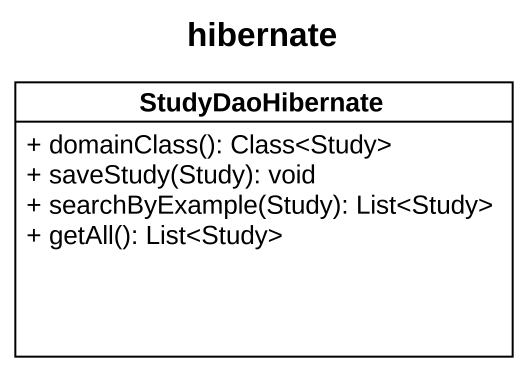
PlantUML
@startuml
title hibernate
hide circle
hide empty members
skinparam classAttributeIconSize 0
class StudyDaoHibernate {
  + domainClass(): Class<Study>
  + saveStudy(Study): void
  + searchByExample(Study): List<Study>
  + getAll(): List<Study>
}
@enduml
